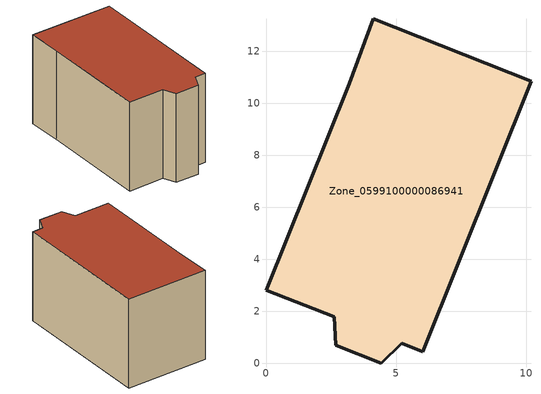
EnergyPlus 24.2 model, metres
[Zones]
Zone_0599100000086941
 floor ground (C_G): 4.43,0 2.68,0.69 2.62,1.78 0,2.81 3.2,10.75 4.12,13.24 10.19,10.83 6.03,0.45 5.22,0.76 z0
 wall outside (C_F): 3.2,10.75 0,2.81 2.62,1.78 2.68,0.69 4.43,0 5.22,0.76 6.03,0.45 10.19,10.83 4.12,13.24 3.2,10.75 z0:7.11
 roof outside (C_R): 4.43,0 5.22,0.76 6.03,0.45 10.19,10.83 4.12,13.24 3.2,10.75 0,2.81 2.62,1.78 2.68,0.69 z7.11
[BUILDING]
Pand.0599100000086941: North Axis=0; Terrain=City; Loads Convergence Tolerance Value=0.04; Temperature Convergence Tolerance Value=0.4; Solar Distribution=FullExterior; Maximum Number of Warmup Days=25; Minimum Number of Warmup Days=1
[Site:Location]
Rotterdam.The.Hague.AP_ZH_NLD Design_Conditions: Latitude=51.96; Longitude=4.45; Time Zone=1; Elevation=-4.5
[SITE:GROUNDTEMPERATURE:BUILDINGSURFACE]
18, 18, 18, 18, 18, 18, 18, 18, 18, 18, 18, 18
[MATERIAL] Thermal Absorptance=0.9; Solar Absorptance=0.7; Visible Absorptance=0.7
Name | Roughness | Thickness | Conductivity | Density | Specific Heat
G.TC.1946 | MediumSmooth | 0.15 | 1 | 540 | 1210
F.TC.1946 | Rough | 0.3 | 0.857143 | 1920 | 840
R.TC.1946 | MediumRough | 0.2 | 0.909091 | 1500 | 1000
[CONSTRUCTION]
C_G: G.TC.1946
C_F: F.TC.1946
C_R: R.TC.1946
[ZONE]
Zone_0599100000086941: Type=1; Multiplier=1; Ceiling Height=Autocalculate; Volume=Autocalculate; Floor Area=autocalculate; Part of Total Floor Area=Yes
[ZONEINFILTRATION:DESIGNFLOWRATE]
Infil_Zone_0599100000086941: Zone or ZoneList or Space or SpaceList=Zone_0599100000086941; Schedule=AlwaysOn; Design Flow Rate Calculation Method=Flow/Area; Flow Rate per Floor Area=0.003; Constant Term Coefficient=1; Temperature Term Coefficient=0; Velocity Term Coefficient=0; Velocity Squared Term Coefficient=0
[HVACTEMPLATE:ZONE:IDEALLOADSAIRSYSTEM]
Zone_0599100000086941: Maximum Heating Supply Air Temperature=50; Minimum Cooling Supply Air Temperature=13; Maximum Heating Supply Air Humidity Ratio=0.0156; Minimum Cooling Supply Air Humidity Ratio=0.0077; Heating Limit=NoLimit; Cooling Limit=NoLimit; Dehumidification Control Type=ConstantSensibleHeatRatio; Cooling Sensible Heat Ratio=0.7; Dehumidification Setpoint=60; Humidification Control Type=None; Humidification Setpoint=30; Outdoor Air Method=None; Outdoor Air Flow Rate per Person=0.00944; Outdoor Air Flow Rate per Zone Floor Area=0; Outdoor Air Flow Rate per Zone=0; Demand Controlled Ventilation Type=None; Outdoor Air Economizer Type=NoEconomizer; Heat Recovery Type=None; Sensible Heat Recovery Effectiveness=0.7; Latent Heat Recovery Effectiveness=0.65
[ZONECONTROL:THERMOSTAT]
ThermostatControl_Zone_0599100000086941: Zone or ZoneList=Zone_0599100000086941; Control Type Schedule=DualSetpointControlType; Control 1=Thermostat_Zone_0599100000086941; Temperature Difference Between Cutout And Setpoint=0
[THERMOSTATSETPOINT:DUALSETPOINT]
Thermostat_Zone_0599100000086941: Heating Setpoint Temperature Schedule=HeatingSetpoint_Zone_0599100000086941; Cooling Setpoint Temperature Schedule=CoolingSetpoint_Zone_0599100000086941
[SCHEDULE:COMPACT]
HeatingSetpoint_Zone_0599100000086941: Through: 12/31, For: AllDays, Until: 24:00, 21
CoolingSetpoint_Zone_0599100000086941: Through: 12/31, For: AllDays, Until: 24:00, 24
DualSetpointControlType: Through: 12/31, For: AllDays, Until: 24:00, 4
AlwaysOn: Through: 12/31, For: AllDays, Until: 24:00, 1
